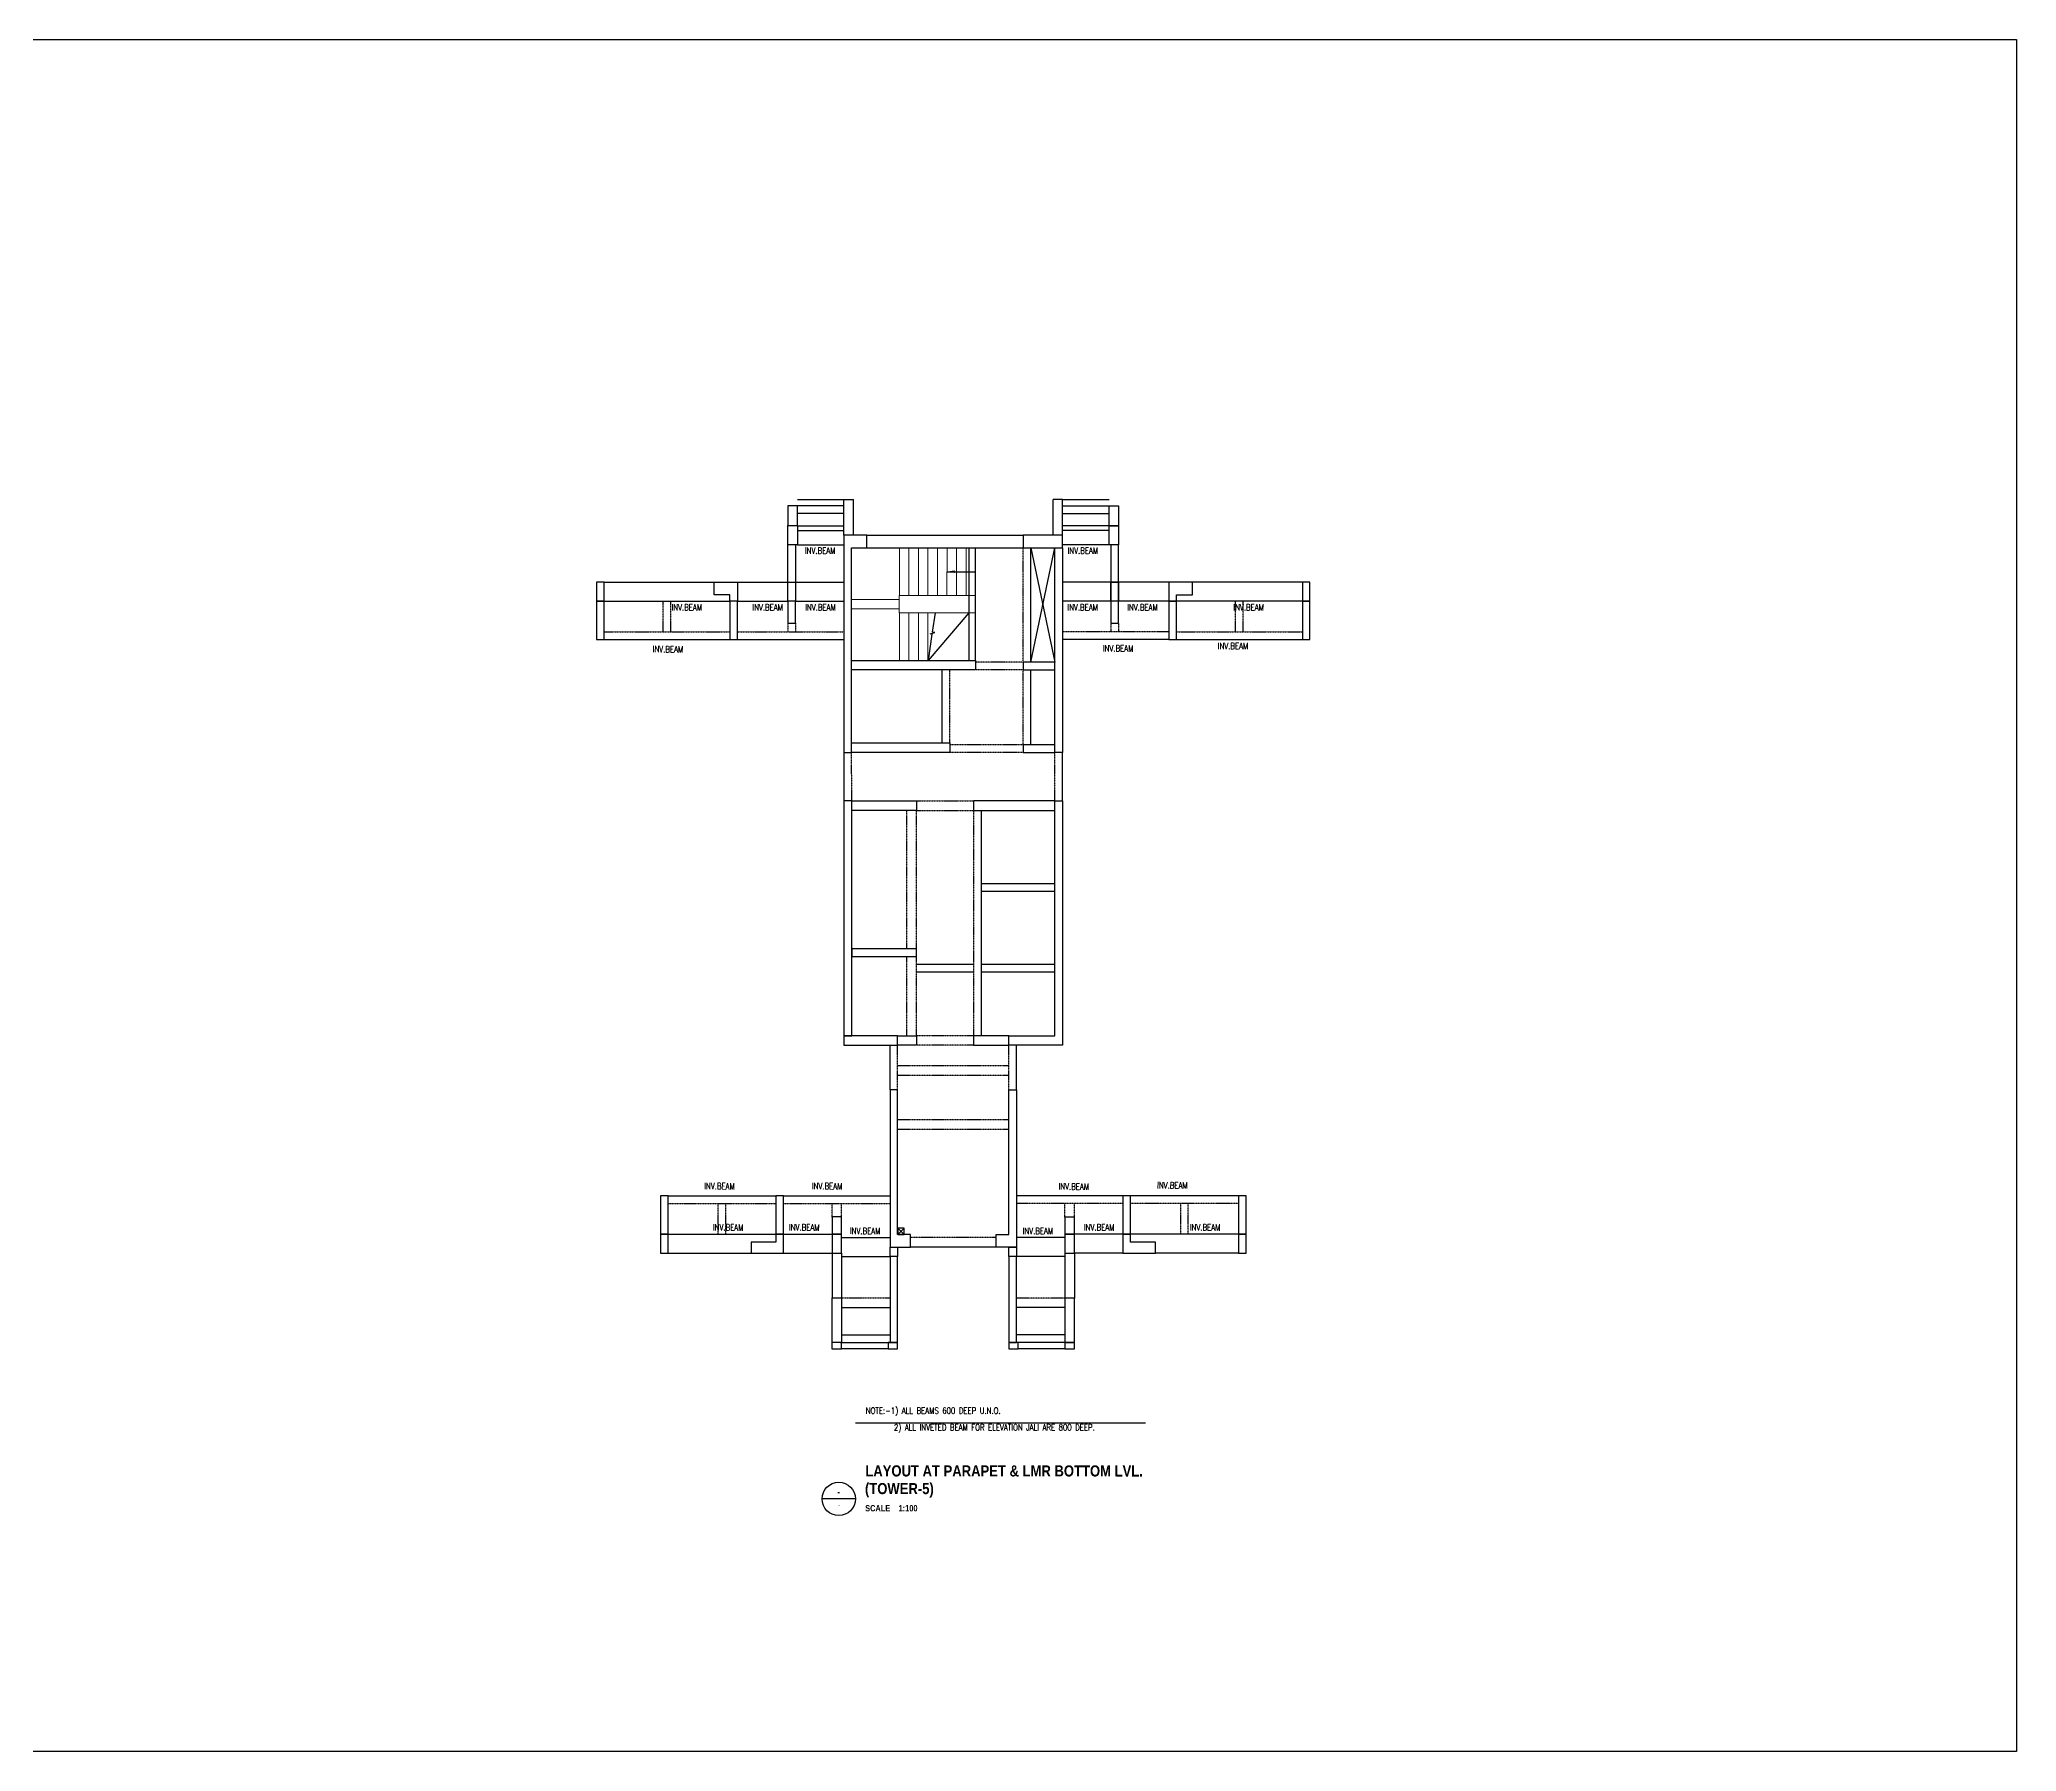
# Model space of a CAD drawing. Header units: millimetres. Extents: x 206 to 857355, y 5291 to 60826.
# Drawn here: x 795124 to 857355, y 5291 to 59166 of the extents above; entities that cross this region are included whole.
import ezdxf
from ezdxf.enums import TextEntityAlignment as Align

# ---------------------------------------------------------------- set-up
doc = ezdxf.new("R2010")
doc.units = ezdxf.units.MM
doc.linetypes.add('HIDDEN', pattern=[0.375, 0.25, -0.125])
for name, color, linetype in [('A-REFR-TITL-100', 2, 'Continuous'), ('BEAM', 3, 'Continuous'), ('COL', 6, 'Continuous'), ('COLUMN STOPS', 2, 'Continuous'), ('COVER', 2, 'Continuous'), ('CUT', 9, 'Continuous'), ('DIM.', 11, 'Continuous'), ('TEXT', 3, 'Continuous')]:
    doc.layers.add(name, color=color, linetype=linetype)
doc.layers.add('Boundary', color=40, linetype='Continuous', lineweight=30)
doc.layers.add('S-STRS', color=31, linetype='Continuous', lineweight=18)
doc.styles.add('Arial', font='arial.ttf', dxfattribs={"height": 125})
doc.styles.add('ARIAL-TITLE', font='arialbd.ttf')
doc.styles.add('romance', font='romans.shx')
doc.styles.add('ROMANS', font='romans.shx', dxfattribs={"width": 0.8})
doc.dimstyles.new('25T', dxfattribs={"dimscale": 0.25, "dimtxt": 200, "dimasz": 180, "dimexe": 50, "dimexo": 50, "dimgap": 75, "dimtad": 1, "dimdec": 0, "dimzin": 0, "dimdsep": 46, "dimtxsty": 'romance', "dimcen": 0.09, "dimdle": 150, "dimclrd": 11, "dimclre": 11, "dimclrt": 2, "dimadec": 0, "dimazin": 0, "dimtfac": 1, "dimtdec": 0, "dimtofl": 0, "dimtmove": 0, "dimatfit": 3, "dimfxl": 1, "dimtolj": 1, "dimtzin": 0, "dimarcsym": 0})

# ---------------------------------------------------------------- blocks, each defined once
blk = doc.blocks.new('A-DETAIL-TITLE-100')
at = {"layer": 'A-REFR-TITL-100', "linetype": 'Continuous'}
blk.add_line((0, 0), (-1050, 0), dxfattribs=at)
blk.add_circle((-525, 0), 525, dxfattribs=at)
at = {"layer": 'A-REFR-TITL-100', "color": 4, "style": 'ARIAL-TITLE'}
for tag, p, height in [('TITLE1', (450, 937), 500), ('TITLE2', (450, 237), 500), ('SCALE1', (450, -480), 300), ('SCALE2', (2479, -480), 300)]:
    blk.add_attdef(tag, p, '', height=height, dxfattribs=at)
at = {"layer": 'A-REFR-TITL-100', "color": 4, "linetype": 'Continuous', "style": 'ARIAL-TITLE'}
blk.add_attdef('DRWG-NO', text='', height=400, dxfattribs=at).set_placement((-751, 326), align=Align.MIDDLE)
at = {"layer": 'A-REFR-TITL-100', "color": 4, "linetype": 'Continuous', "style": 'Arial', "width": 0.8}
blk.add_attdef('DRAWING-REF', text='', height=200, dxfattribs=at).set_placement((-735, -270), align=Align.MIDDLE)

msp = doc.modelspace()

# ---------------------------------------------------------------- linework, layer by layer
at = {"layer": 'A-REFR-TITL-100', "linetype": 'Continuous'}
msp.add_line((820806, 15637), (829943, 15636), dxfattribs=at)
at = {"layer": 'BEAM'}
for p, q in [((820446, 44491), (818983, 44491)), ((820446, 44251), (818983, 44251)), ((820446, 43570), (820446, 44691)), ((820446, 44691), (820746, 44691)), ((820746, 43568), (820746, 44691)), ((827027, 43570), (827027, 44691)), ((827328, 44690), (827029, 44691)), ((827327, 43570), (827327, 44690)), ((827327, 44490), (828790, 44491)), ((827327, 44250), (828790, 44251)), ((818982, 43711), (820446, 43711)), ((821166, 43568), (826086, 43568)), ((828790, 43711), (827326, 43711)), ((818683, 42088), (818682, 43261)), ((818922, 43261), (818923, 42088)), ((818982, 43261), (820446, 43261)), ((821166, 43168), (826086, 43168)), ((824389, 39628), (824390, 43169)), ((824589, 39628), (824590, 43169)), ((826326, 39568), (826326, 43168)), ((828790, 43261), (827326, 43261)), ((828850, 43260), (828850, 42088)), ((829090, 42088), (829090, 43260)), ((812898, 42089), (816357, 42089)), ((817097, 42089), (818683, 42089)), ((818922, 42088), (820446, 42088)), ((828851, 42088), (827326, 42088)), ((830675, 42088), (829090, 42088)), ((834875, 42088), (831415, 42088)), ((812898, 41489), (816857, 41489)), ((817097, 41489), (818681, 41489)), ((818922, 41488), (820446, 41488)), ((828851, 41488), (827326, 41488)), ((830675, 41488), (829091, 41488)), ((834875, 41488), (830915, 41488)), ((812898, 40289), (816857, 40289)), ((817097, 40289), (820446, 40289)), ((830675, 40288), (827326, 40288)), ((830915, 40288), (834875, 40288)), ((823536, 37030), (823536, 39328)), ((826326, 36968), (826326, 39328)), ((820449, 35203), (820448, 36728)), ((827327, 35203), (827327, 36728)), ((824766, 34902), (824766, 27813)), ((824766, 32603), (827086, 32603)), ((824766, 32363), (827086, 32363)), ((822726, 30064), (824526, 30064)), ((824766, 30064), (827086, 30064)), ((822726, 29824), (824526, 29824)), ((824766, 29824), (827086, 29824)), ((821896, 26113), (821896, 27514)), ((825877, 26113), (825877, 27514)), ((814907, 22773), (818306, 22773)), ((818546, 22773), (821896, 22773)), ((829226, 22773), (825876, 22773)), ((832866, 22773), (829466, 22773)), ((814907, 21573), (818306, 21573)), ((818546, 21573), (820071, 21573)), ((820371, 21463), (821896, 21463)), ((825238, 21163), (822537, 21163)), ((827401, 21463), (825876, 21463)), ((829226, 21574), (827702, 21574)), ((832866, 21574), (829466, 21574)), ((814907, 20973), (817521, 20973)), ((818546, 20973), (820071, 20973)), ((820371, 20863), (821896, 20863)), ((827401, 20863), (825876, 20863)), ((829226, 20973), (827701, 20973)), ((832866, 20973), (830251, 20973)), ((820371, 19261), (821896, 19262)), ((827401, 19261), (825876, 19261)), ((820336, 18162), (821896, 18162)), ((820371, 18402), (821896, 18402)), ((827401, 18401), (825876, 18401)), ((827436, 18161), (825876, 18161))]:
    msp.add_line(p, q, dxfattribs=at)
at = {"layer": 'BEAM', "linetype": 'HIDDEN', "ltscale": 10}
for p, q in [((826086, 39568), (826086, 43168)), ((814758, 40529), (814758, 41488)), ((814998, 40529), (814998, 41488)), ((832775, 40529), (832775, 41488)), ((833015, 40529), (833015, 41488)), ((812898, 40529), (816857, 40529)), ((817097, 40529), (820446, 40529)), ((830675, 40528), (827326, 40528)), ((830915, 40528), (834875, 40528)), ((823776, 37030), (823776, 39328)), ((826087, 39569), (824587, 39569)), ((826087, 39329), (824587, 39329)), ((826086, 36968), (826086, 39328)), ((820689, 35203), (820688, 36728)), ((826086, 36968), (823776, 36968)), ((826086, 36728), (823776, 36728)), ((827087, 35203), (827087, 36728)), ((822427, 30553), (822427, 34903)), ((822727, 35203), (824526, 35203)), ((822727, 30553), (822727, 34903)), ((822727, 34903), (824526, 34903)), ((824526, 34902), (824526, 27813)), ((822427, 27812), (822426, 30313)), ((822727, 27812), (822726, 30313)), ((822136, 26113), (822136, 27511)), ((824526, 27814), (822726, 27814)), ((824526, 27514), (822726, 27514)), ((825637, 26113), (825637, 27510)), ((825636, 26864), (822136, 26864)), ((825636, 26564), (822136, 26564)), ((825636, 25164), (822136, 25164)), ((825636, 24864), (822136, 24864)), ((814907, 22533), (818306, 22533)), ((816487, 21573), (816487, 22533)), ((816727, 21573), (816727, 22533)), ((818546, 22533), (821896, 22533)), ((820071, 22110), (820071, 22533)), ((820371, 22110), (820371, 22533)), ((829226, 22533), (825876, 22533)), ((827401, 22110), (827401, 22533)), ((827702, 22110), (827702, 22533)), ((832866, 22533), (829466, 22533)), ((831046, 21573), (831046, 22533)), ((831286, 21573), (831286, 22533)), ((825238, 21463), (822537, 21463)), ((820371, 19562), (821896, 19562)), ((827402, 19561), (825876, 19561))]:
    msp.add_line(p, q, dxfattribs=at)
at = {"layer": 'BEAM', "linetype": 'HIDDEN', "ltscale": 10, "extrusion": (-3.27295e-05, -2.68409e-10, 1)}
for p, q in [((818682, 40799), (818682, 40529)), ((818922, 40799), (818922, 40529)), ((828851, 40798), (828851, 40528)), ((829091, 40798), (829091, 40528))]:
    msp.add_line(p, q, dxfattribs=at)
at = {"layer": 'BEAM'}
for points in [[(820071, 20973), (820071, 19562)], [(820371, 20973), (820371, 19562)], [(827402, 20973), (827402, 19561)], [(827701, 20973), (827701, 19561)]]:
    msp.add_lwpolyline(points, dxfattribs=at)
for points in [[(820069, 17967), (820369, 17967), (820369, 18164), (820069, 18164)], [(821834, 17967), (822134, 17967), (822134, 18164), (821834, 18164)], [(825634, 17967), (825934, 17967), (825934, 18164), (825634, 18164)], [(827399, 17967), (827699, 17967), (827699, 18164), (827399, 18164)]]:
    msp.add_lwpolyline(points, close=True, dxfattribs=at)
at = {"layer": 'Boundary'}
msp.add_lwpolyline([(709484, 59166), (857355, 59166), (857355, 5291), (709484, 5291)], close=True, dxfattribs=at)
at = {"layer": 'COL', "extrusion": (-3.27295e-05, -2.68409e-10, 1)}
for points in [[(818682, 43868), (818982, 43868), (818982, 43261), (818682, 43261)], [(828790, 43861), (829090, 43861), (829090, 43260), (828790, 43260)]]:
    msp.add_lwpolyline(points, close=True, dxfattribs=at)
at = {"layer": 'COL'}
for points in [[(820687, 36728), (820686, 43168), (821166, 43168), (821166, 43568), (820446, 43568), (820446, 36728)], [(826086, 43168), (827327, 43168), (827327, 43570), (826086, 43570)], [(827326, 36728), (827086, 36728), (827086, 43168), (827326, 43168)], [(812898, 42089), (812658, 42089), (812658, 41489), (812898, 41489)], [(818681, 42088), (818922, 42088), (818922, 41488), (818682, 41488)], [(828850, 42088), (829091, 42088), (829091, 41488), (828851, 41488)], [(835115, 42088), (834875, 42088), (834875, 41488), (835115, 41488)], [(820446, 27814), (820696, 27814), (820696, 35203), (820446, 35203)], [(820696, 35203), (822727, 35203), (822727, 34903), (820696, 34903)], [(825637, 27814), (827086, 27814), (827086, 35203), (827326, 35203), (827326, 27514), (825637, 27514)], [(820446, 27514), (822136, 27514), (822136, 27814), (820446, 27814)], [(821896, 21163), (822536, 21163), (822536, 21563), (822136, 21563), (822136, 26113), (821896, 26113)], [(825876, 21163), (825236, 21163), (825236, 21563), (825636, 21563), (825636, 26113), (825876, 26113)], [(814907, 21573), (814667, 21573), (814667, 20973), (814907, 20973)], [(820371, 20973), (820371, 21573), (820071, 21573), (820071, 20973)], [(821896, 21163), (822136, 21163), (822136, 20863), (821896, 20863)], [(825636, 21163), (825876, 21163), (825876, 20863), (825636, 20863)], [(827702, 20973), (827702, 21573), (827402, 21573), (827402, 20973)], [(833106, 21573), (832866, 21573), (832866, 20973), (833106, 20973)]]:
    msp.add_lwpolyline(points, close=True, dxfattribs=at)
at = {"layer": 'COLUMN STOPS'}
for points in [[(818983, 44491), (818682, 44491), (818682, 43868), (818982, 43868)], [(828790, 44491), (829090, 44491), (829090, 43861), (828790, 43861)], [(816857, 41489), (816857, 41688), (816357, 41688), (816357, 42089), (817097, 42089), (817097, 41489)], [(829092, 42088), (828851, 42088), (828851, 40798), (829091, 40798)], [(831415, 42088), (830675, 42088), (830675, 41488), (830915, 41488), (830915, 41688), (831415, 41688)], [(812898, 41489), (812658, 41489), (812658, 40289), (812898, 40289)], [(817097, 41489), (816857, 41489), (816857, 40289), (817097, 40289)], [(818922, 41488), (818681, 41488), (818682, 40799), (818922, 40799)], [(830915, 41488), (830675, 41488), (830675, 40288), (830915, 40288)], [(835115, 41488), (834875, 41488), (834875, 40288), (835115, 40288)], [(820686, 39628), (824586, 39628), (824586, 39328), (820686, 39328)], [(826087, 39329), (827086, 39329), (827086, 39569), (826087, 39569)], [(820687, 37028), (823776, 37028), (823776, 36728), (820688, 36728)], [(826086, 36728), (827086, 36728), (827086, 36968), (826086, 36968)], [(824526, 35203), (824526, 34903), (827086, 34903), (827086, 35203)], [(820696, 30313), (822726, 30313), (822726, 30553), (820696, 30553)], [(822726, 27514), (822136, 27514), (822136, 27814), (822726, 27814)], [(825637, 27814), (824526, 27814), (824526, 27514), (825637, 27514)], [(814907, 22773), (814667, 22773), (814667, 21573), (814907, 21573)], [(818546, 21573), (818546, 22773), (818306, 22773), (818306, 21573)], [(829466, 22773), (829226, 22773), (829226, 21573), (829466, 21573)], [(833106, 22773), (832866, 22773), (832866, 21573), (833106, 21573)], [(820371, 22111), (820071, 22111), (820071, 21573), (820371, 21573)], [(827702, 22110), (827401, 22110), (827401, 21573), (827702, 21573)], [(818546, 21573), (818306, 21573), (818306, 21323), (817521, 21323), (817521, 20973), (818546, 20973)], [(830251, 21323), (829466, 21323), (829466, 21573), (829226, 21573), (829226, 20973), (830251, 20973)], [(822136, 20863), (821896, 20863), (821896, 18162), (822136, 18162)], [(825876, 20863), (825636, 20863), (825636, 18161), (825876, 18161)], [(820071, 19562), (820371, 19562), (820371, 18162), (820071, 18162)], [(827701, 19561), (827401, 19561), (827401, 18161), (827701, 18161)]]:
    msp.add_lwpolyline(points, close=True, dxfattribs=at)
at = {"layer": 'COVER'}
for p, q in [((818983, 44691), (820446, 44691)), ((827327, 44690), (828790, 44690)), ((818982, 43861), (820446, 43861)), ((828790, 43861), (827326, 43861)), ((821834, 17967), (820369, 17967)), ((827399, 17967), (825934, 17967))]:
    msp.add_line(p, q, dxfattribs=at)
msp.add_lwpolyline([(822336, 21764), (822138, 21764), (822138, 21564), (822336, 21564)], close=True, dxfattribs=at)
at = {"layer": 'CUT'}
for p, q in [((826326, 43168), (827086, 39569)), ((826326, 39569), (827086, 43168)), ((823104, 39628), (824390, 41127)), ((822138, 21764), (822336, 21564)), ((822138, 21564), (822336, 21764))]:
    msp.add_line(p, q, dxfattribs=at)
msp.add_lwpolyline([(823104, 39628), (823225, 40455), (823155, 40466), (823303, 40508), (823234, 40518), (823323, 41127)], dxfattribs=at)
at = {"layer": 'S-STRS'}
for p, q in [((822189, 41670), (822190, 43169)), ((822489, 41670), (822490, 43169)), ((822789, 41670), (822790, 43169)), ((823089, 41670), (823090, 43169)), ((823389, 41670), (823390, 43169)), ((823689, 41670), (823690, 43169)), ((823989, 41670), (823990, 43169)), ((824289, 41669), (824290, 43169)), ((824589, 41669), (824590, 43169)), ((822183, 41548), (820686, 41548)), ((822183, 41248), (820686, 41248)), ((822189, 41124), (822190, 39625)), ((822489, 41124), (822490, 39625)), ((822789, 41124), (822790, 39625)), ((823089, 41124), (823090, 39625)), ((824589, 41125), (824590, 39625))]:
    msp.add_line(p, q, dxfattribs=at)
msp.add_lwpolyline([(824589, 41667), (824589, 41127), (822183, 41127), (822183, 41667)], close=True, dxfattribs=at)

# ---------------------------------------------------------------- block references
at = {"layer": 'A-REFR-TITL-100'}
ref = msp.add_blockref('A-DETAIL-TITLE-100', (820806, 13238), dxfattribs=dict(at, rotation=359.9868968733454))
ref.add_attrib('TITLE1', 'LAYOUT AT PARAPET & LMR BOTTOM LVL.', (821118, 13946), dxfattribs={"color": 4, "height": 350, "rotation": 359.9869, "style": 'ARIAL-TITLE', "width": 0.84})
ref.add_attrib('TITLE2', '(TOWER-5)', (821107, 13389), dxfattribs={"color": 4, "height": 350, "rotation": 359.9869, "style": 'ARIAL-TITLE', "width": 0.84})
ref.add_attrib('DRWG-NO', '-', dxfattribs={"color": 4, "linetype": 'Continuous', "height": 250, "rotation": 359.9869, "style": 'ARIAL-TITLE', "width": 0.8}).set_placement((820280, 13466), align=Align.MIDDLE)
ref.add_attrib('DRAWING-REF', '-', dxfattribs={"color": 4, "linetype": 'Continuous', "height": 150, "rotation": 359.9869, "style": 'Arial', "width": 0.8}).set_placement((820292, 13049), align=Align.MIDDLE)
ref.add_attrib('SCALE1', 'SCALE', (821114, 12846), dxfattribs={"color": 4, "height": 200, "rotation": 359.9869, "style": 'ARIAL-TITLE', "width": 0.8})
ref.add_attrib('SCALE2', '1:100', (822167, 12846), dxfattribs={"color": 4, "height": 200, "rotation": 359.9869, "style": 'ARIAL-TITLE', "width": 0.8})

# ---------------------------------------------------------------- texts
at = {"layer": 'TEXT', "style": 'ROMANS', "width": 0.8}
for rotation, p in [(359.58858, (819218, 42986, 6)), (0.41236, (827487, 42978, 6)), (359.58858, (815018, 41202, 1)), (359.58858, (817564, 41202, 20)), (359.58858, (819225, 41202, 6)), (0.41236, (827481, 41194, 6)), (359.58858, (829362, 41202, 28)), (359.58858, (832704, 41202, -2)), (359.58858, (814425, 39883, 1)), (359.58858, (828596, 39908, 1)), (359.58858, (832212, 39985, 1)), (359.58858, (816047, 22986, 1)), (359.58858, (819435, 22986, 1)), (359.58858, (827200, 22973, 1)), (359.58858, (830304, 23013, 1)), (359.58858, (816321, 21686, -24)), (359.58858, (818716, 21686, -21)), (359.58858, (828001, 21687, -5)), (359.58858, (831334, 21687, -10)), (359.58858, (820634, 21576, -29)), (0.41236, (826072, 21568, -29))]:
    msp.add_text('INV.BEAM', height=200, rotation=rotation, dxfattribs=at).set_placement(p)
at = {"layer": 'TEXT', "ltscale": 50, "style": 'ROMANS', "width": 0.8}
for s, p in [('NOTE:-1) ALL BEAMS 600 DEEP U.N.O.', (821133, 16017)), ('2) ALL INVETED BEAM FOR ELEVATION JALI ARE 800 DEEP.', (822019, 15491))]:
    msp.add_text(s, height=200, dxfattribs=at).set_placement(p, align=Align.MIDDLE_LEFT)

# ---------------------------------------------------------------- leaders
at = {"layer": 'DIM.'}
msp.add_leader([(823686, 42419, 0), (824590, 42419, 0)], dimstyle='25T', override={"dimasz": 1000, "dimgap": 75, "dimtad": 0}, dxfattribs=at)

doc.saveas('drawing.dxf')
